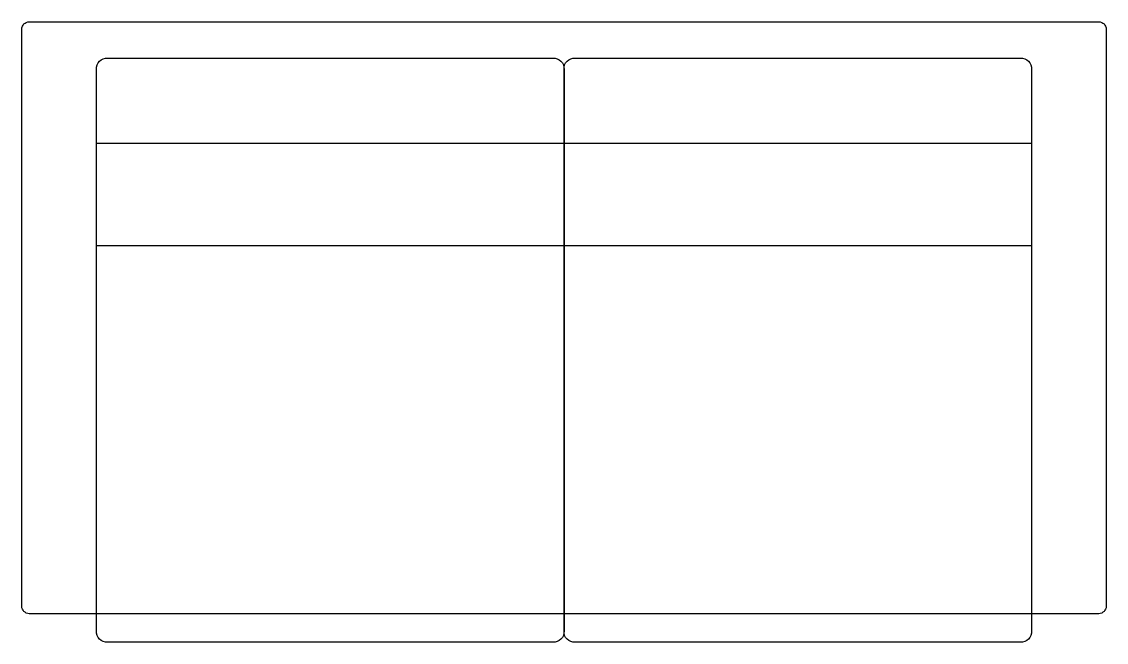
# Model space of a CAD drawing. Header units: millimetres. Extents: x -725 to 725, y -409 to 420.
import ezdxf

# ---------------------------------------------------------------- set-up
doc = ezdxf.new("R2010")
doc.units = ezdxf.units.MM
doc.header["$LTSCALE"] = 0.001

msp = doc.modelspace()

# ---------------------------------------------------------------- linework, layer by layer
for points in [[(-725, 409.8, -0.388603), (-715, 419.8), (715, 419.8, -0.388603), (725, 409.8), (725, -361.2, -0.388603), (715, -371.2), (-715, -371.2, -0.388603), (-725, -361.2), (-725, 409.8)], [(-625, 356.1, -0.460294), (-610, 371.1), (-15, 371.1, -0.460294), (0, 356.1), (0, -394.4, -0.460294), (-15, -409.4), (-610, -409.4, -0.460294), (-625, -394.4), (-625, 356.1)], [(0, 356.1, -0.460294), (15, 371.1), (610, 371.1, -0.460294), (625, 356.1), (625, -394.4, -0.460294), (610, -409.4), (15, -409.4, -0.460294), (0, -394.4), (0, 356.1)]]:
    msp.add_lwpolyline(points, format="xyb")
for points in [[(-625, 257.7), (0, 257.7), (0, 120.3), (-625, 120.3), (-625, 257.7)], [(0, 257.7), (625, 257.7), (625, 120.3), (0, 120.3), (0, 257.7)]]:
    msp.add_lwpolyline(points)

doc.saveas('drawing.dxf')
